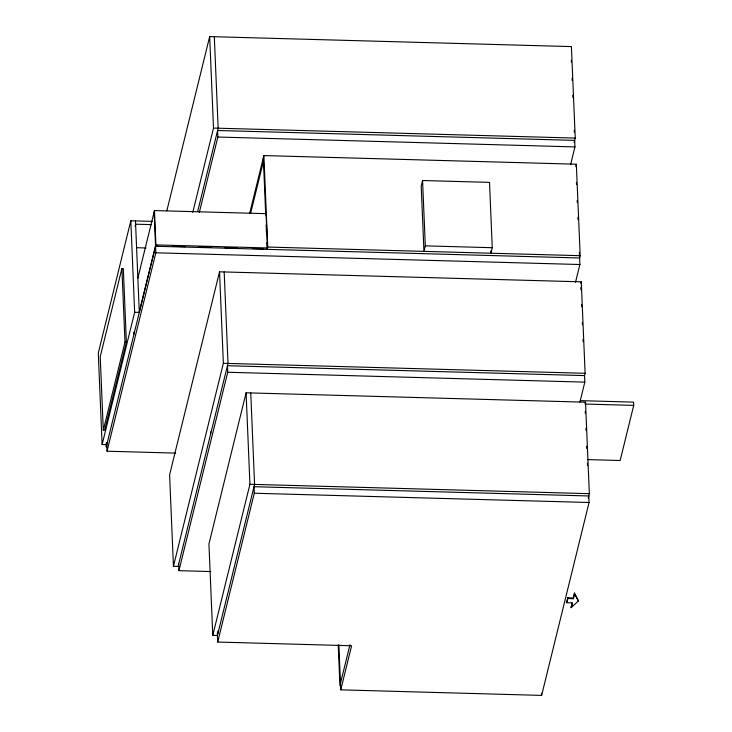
<?xml version="1.0" encoding="UTF-8"?>
<svg xmlns="http://www.w3.org/2000/svg" width="732" height="732" viewBox="0 0 732 732"><rect width="100%" height="100%" fill="white"/><g stroke="black" fill="none" stroke-linecap="round" stroke-linejoin="round"><path stroke-width="1.1" d="M152.549 221.393L130.818 220.79L98.289 353.071L102.123 444.544L106.771 444.672M121.905 268.525L100.22 356.713L103.304 430.215L104.694 430.251L126.38 342.073L123.305 268.562L121.905 268.525L124.989 342.036L103.304 430.215M135.063 226.389L135.603 224.193L151.542 224.633M137.863 278.096L154.47 210.578L266.055 213.662L267.491 247.965L155.907 244.881L106.213 446.968L106.067 443.583M102.123 444.544L134.651 312.271L130.818 220.79M139.281 311.988L155.55 245.851L157.828 245.915M175.625 453.108L107.046 451.205L155.843 252.796L154.132 211.96M166.841 210.761L209.672 36.6L571.408 46.601L575.242 138.083L574.135 142.594M192.772 212.381L213.506 128.073L209.672 36.6M197.695 211.42L218.154 128.201L214.32 36.728M199.333 212.408L217.862 137.03L217.587 130.497L574.675 140.379L574.949 146.912L570.594 164.645M579.909 402.088L584.813 382.131L584.539 375.598L585.106 373.302L581.272 281.829L219.527 271.819L169.604 474.83L173.438 566.303L178.096 566.431L228.009 363.429L224.175 271.947M249.749 213.058L263.886 155.577L576.34 164.215L580.174 255.688L579.607 257.984L155.568 246.263M250.719 212.948L263.456 161.141M173.438 566.303L223.361 363.301L219.527 271.819M265.716 215.043L266.055 213.662M210.871 571.555L178.928 570.667L227.725 372.259L227.451 365.726L584.539 375.598M267.153 249.347L267.72 247.05L263.886 155.577M588.244 498.181L589.351 493.67L585.518 402.188L246.098 392.81L208.94 543.913L212.774 635.385L217.422 635.513L254.58 484.41L250.747 392.938M212.774 635.385L249.932 484.282L246.098 392.81M340.764 689.846L351.607 645.752L217.697 642.046L254.288 493.24L254.022 486.707L588.793 495.967L589.059 502.5L541.625 695.4L340.764 689.846L338.879 644.91M422.565 180.52L421.211 186.029L423.947 251.369L425.301 245.861L422.565 180.52L489.516 182.369L492.252 247.709L490.898 253.217L490.806 250.966M349.978 644.727L339.923 685.61L338.221 644.956M575.773 166.512L576.34 164.215M575.517 282.259L579.881 264.517L579.369 252.339M580.888 283.357L581.272 281.829M585.143 403.725L585.518 402.188M573.33 597.907L567.748 597.751L566.733 601.887L566.76 602.701L572.342 602.857L571.161 607.679L578.436 600.945L574.51 593.085L573.357 598.721L567.785 598.566L566.76 602.701M571.161 607.679L572.076 603.003M573.357 598.721L574.51 593.085M580.458 400.651L633.573 402.124L633.711 405.391L620.16 460.501L587.384 459.595M571.125 606.865L572.744 605.364M213.506 128.073L575.242 138.083M217.862 137.03L574.949 146.912M425.301 245.861L492.252 247.709M267.72 247.05L580.174 255.688M172.624 246.327L185.15 246.666M198.82 247.05L211.347 247.398M225.008 247.773L237.534 248.121M252.339 248.523L263.721 248.843M137.049 247.727L146.125 247.983M155.843 252.796L579.881 264.517M134.651 312.271L139.3 312.399L135.466 220.918M124.989 342.036L126.38 342.073M223.361 363.301L585.106 373.302M227.725 372.259L584.813 382.131M585.115 404.046L633.711 405.391M249.932 484.282L589.351 493.67M254.288 493.24L589.059 502.5M574.547 593.899L578.436 600.945M571.317 60.198L571.408 62.449M572.076 78.26L572.168 80.52M572.781 95.206L572.882 97.466M574.254 130.214L574.346 132.474M576.441 182.323L576.532 184.583M577.191 200.394L577.292 202.654M577.905 217.331L577.996 219.591M580.842 287.511L580.943 289.771M581.556 304.448L581.647 306.708M582.315 322.519L582.407 324.779M583.02 339.456L583.12 341.716M585.243 411.265L585.335 413.525M585.948 428.202L586.039 430.462M586.707 446.273L586.799 448.533M587.412 463.21L587.512 465.47M567.748 597.751L567.785 598.566M541.534 693.222L541.625 695.4M263.319 157.874L265.689 214.339M266.137 224.999L266.457 232.749M266.869 242.567L267.107 248.24M210.523 431.898L210.624 434.158M217.898 630.957L217.99 633.217M217.331 633.253L217.697 642.046M178.654 564.134L178.928 570.667M154.47 210.578L155.907 244.881M133.782 332.182L133.883 334.442M106.68 442.412L107.046 451.205"/></g></svg>
